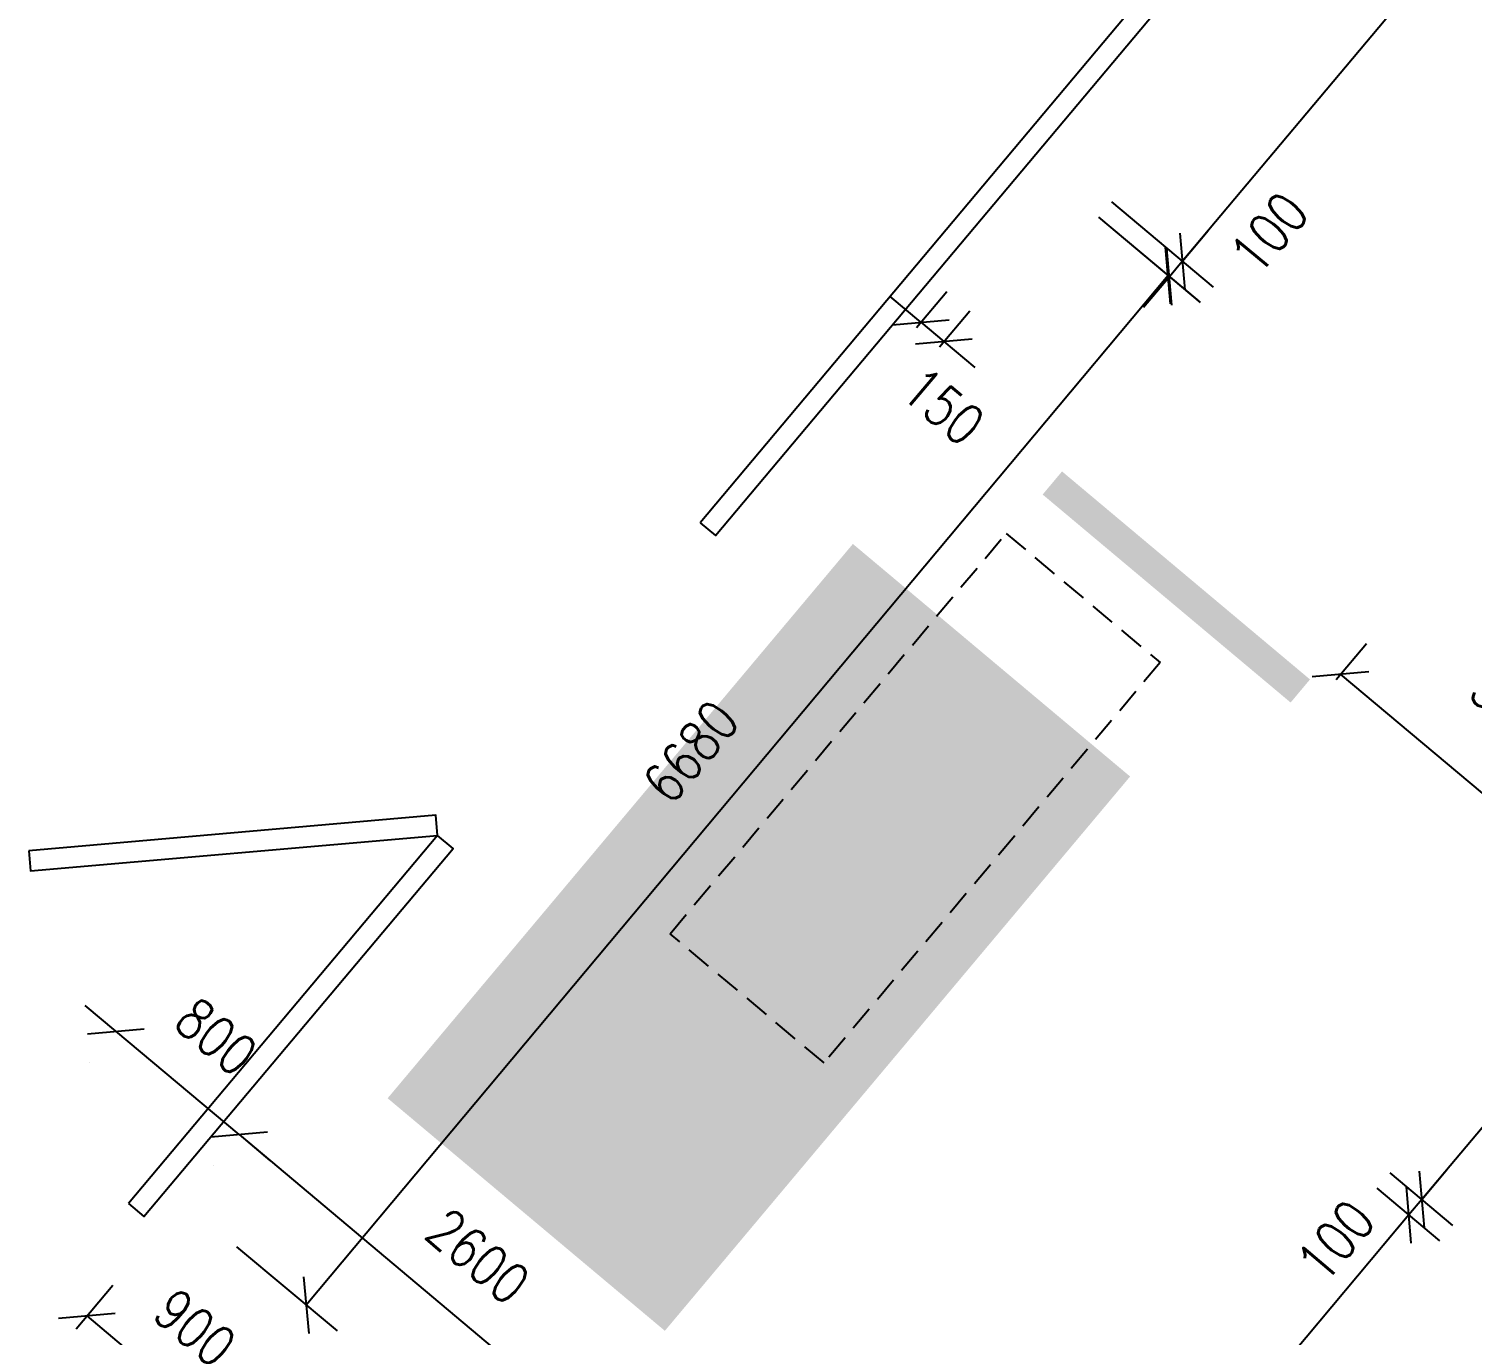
# Model space of a CAD drawing. Header units: millimetres. Extents: x 833220848 to 834439174, y 817676276 to 818025844.
# Drawn here: x 834224976 to 834232155, y 817929958 to 817936457 of the extents above; entities that cross this region are included whole.
import ezdxf

# ---------------------------------------------------------------- set-up
doc = ezdxf.new("R2010")
doc.units = ezdxf.units.MM
doc.header["$LTSCALE"] = 1000
doc.header["$MEASUREMENT"] = 0
doc.linetypes.add('HIDDEN2', pattern=[0.1875, 0.125, -0.0625])
for name, color, linetype in [('3B52X_GBP_amendmentC', 150, 'Continuous'), ('MGD064_C051', 51, 'Continuous'), ('MGD064_C097', 97, 'Continuous'), ('VPA050_Marks', 1, 'Continuous')]:
    doc.layers.add(name, color=color, linetype=linetype)
doc.layers.add('VPA031_Dimension GF', color=6, linetype='Continuous', lineweight=13)
doc.styles.add('RLP-SIMPLEX', font='SIMPLEX.shx', dxfattribs={"width": 0.8})
doc.dimstyles.new('VP-SIMPLEX_D200', dxfattribs={"dimscale": 200, "dimtxt": 1, "dimasz": 1, "dimexe": 1, "dimexo": 1, "dimgap": 1, "dimtad": 1, "dimdec": 1, "dimdsep": 46, "dimtxsty": 'RLP-SIMPLEX', "dimblk": 'OBLIQUE', "dimcen": 1, "dimclrd": 1, "dimclre": 1, "dimclrt": 256, "dimadec": 1, "dimazin": 2, "dimtfac": 1, "dimtdec": 1, "dimtix": 1, "dimtmove": 2, "dimatfit": 1, "dimfxl": 0, "dimtolj": 1, "dimtzin": 0, "dimarcsym": 0})

# ---------------------------------------------------------------- blocks, each defined once
blk = doc.blocks.new('_Oblique')
at = {"color": 0, "linetype": 'ByBlock', "lineweight": -2}
blk.add_line((-0.5, -0.5), (0.5, 0.5), dxfattribs=at)
blk = doc.blocks.new('*D82')
at = {"layer": 'VPA031_Dimension GF', "color": 1, "lineweight": -2}
for p, q in [((834235278, 817941456.6), (834235783.8, 817941032.1)), ((834235630.6, 817941160.7), (834230713.2, 817935300.4)), ((834230360.6, 817935596.3), (834230866.5, 817935171.9))]:
    blk.add_line(p, q, dxfattribs=at)
at = {"layer": 'VPA031_Dimension GF', "color": 1, "lineweight": -2, "xscale": 200, "yscale": 200, "zscale": 200}
for p, rotation in [((834235630.6, 817941160.7), 50.00000003183875), ((834230713.2, 817935300.4), 230.0000000318387)]:
    blk.add_blockref('_Oblique', p, dxfattribs=dict(at, rotation=rotation))
at = {"layer": 'VPA031_Dimension GF', "color": 6, "insert": (834232942.1, 817938423.4), "char_height": 200, "attachment_point": 5, "rotation": 50, "style": 'RLP-SIMPLEX'}
blk.add_mtext('\\A1;7650', dxfattribs=at)
blk = doc.blocks.new('*D84')
at = {"layer": 'VPA031_Dimension GF', "color": 1, "lineweight": -2}
for p, q in [((834230360.6, 817935596.3), (834230866.5, 817935171.9)), ((834230296.3, 817935519.7), (834230802.2, 817935095.3)), ((834230713.2, 817935300.4), (834230841.8, 817935453.6)), ((834230713.2, 817935300.4), (834230649, 817935223.8)), ((834230649, 817935223.8), (834230520.4, 817935070.6))]:
    blk.add_line(p, q, dxfattribs=at)
at = {"layer": 'VPA031_Dimension GF', "color": 1, "lineweight": -2, "xscale": 200, "yscale": 200, "zscale": 200}
for p, rotation in [((834230713.2, 817935300.4), 230.0000026342154), ((834230649, 817935223.8), 50.00000263421543)]:
    blk.add_blockref('_Oblique', p, dxfattribs=dict(at, rotation=rotation))
at = {"layer": 'VPA031_Dimension GF', "color": 6, "insert": (834231145.2, 817935441.8), "char_height": 200, "attachment_point": 5, "rotation": 50, "style": 'RLP-SIMPLEX'}
blk.add_mtext('\\A1;100', dxfattribs=at)
blk = doc.blocks.new('*D86')
at = {"layer": 'VPA031_Dimension GF', "color": 1, "lineweight": -2}
for p, q in [((834230296.5, 817935519.9), (834230796.1, 817935101.9)), ((834230642.7, 817935230.2), (834226355.7, 817930107.3)), ((834226009.5, 817930397), (834226509.1, 817929979))]:
    blk.add_line(p, q, dxfattribs=at)
at = {"layer": 'VPA031_Dimension GF', "color": 1, "lineweight": -2, "xscale": 200, "yscale": 200, "zscale": 200}
for p, rotation in [((834230642.7, 817935230.2), 50.0763425325771), ((834226355.7, 817930107.3), 230.0763425325771)]:
    blk.add_blockref('_Oblique', p, dxfattribs=dict(at, rotation=rotation))
at = {"layer": 'VPA031_Dimension GF', "color": 6, "insert": (834228269.1, 817932861.3), "char_height": 200, "attachment_point": 5, "rotation": 50.07634, "style": 'RLP-SIMPLEX'}
blk.add_mtext('\\A1;6680', dxfattribs=at)
blk = doc.blocks.new('*D92')
at = {"layer": 'VPA031_Dimension GF', "color": 1, "lineweight": -2}
for p, q in [((834231478.4, 817933219.8), (834231629.2, 817933399.4)), ((834233798.7, 817931317.9), (834231500.6, 817933246.2)), ((834233776.6, 817931291.4), (834233927.3, 817931471.1))]:
    blk.add_line(p, q, dxfattribs=at)
at = {"layer": 'VPA031_Dimension GF', "color": 1, "lineweight": -2, "xscale": 200, "yscale": 200, "zscale": 200}
for p, rotation in [((834231500.6, 817933246.2), 139.9999999713167), ((834233798.7, 817931317.9), 319.9999999713168)]:
    blk.add_blockref('_Oblique', p, dxfattribs=dict(at, rotation=rotation))
at = {"layer": 'VPA031_Dimension GF', "color": 6, "insert": (834232400.5, 817933039.6), "char_height": 200, "attachment_point": 5, "rotation": 320, "style": 'RLP-SIMPLEX'}
blk.add_mtext('\\A1;3000', dxfattribs=at)
blk = doc.blocks.new('*D64')
at = {"layer": 'VPA031_Dimension GF', "color": 1, "lineweight": -2}
for p, q in [((834233487.5, 817932842), (834233799.4, 817932580.3)), ((834233646.2, 817932708.8), (834231904.3, 817930632.8)), ((834231745.6, 817930766), (834232057.5, 817930504.3))]:
    blk.add_line(p, q, dxfattribs=at)
at = {"layer": 'VPA031_Dimension GF', "color": 1, "lineweight": -2, "xscale": 200, "yscale": 200, "zscale": 200}
for p, rotation in [((834233646.2, 817932708.8), 50.00000374919846), ((834231904.3, 817930632.8), 230.0000037491984)]:
    blk.add_blockref('_Oblique', p, dxfattribs=dict(at, rotation=rotation))
at = {"layer": 'VPA031_Dimension GF', "color": 6, "insert": (834232545.4, 817931863.7), "char_height": 200, "attachment_point": 5, "rotation": 50, "style": 'RLP-SIMPLEX'}
blk.add_mtext('\\A1;2710', dxfattribs=at)
blk = doc.blocks.new('*D65')
at = {"layer": 'VPA031_Dimension GF', "color": 1, "lineweight": -2}
for p, q in [((834231745.6, 817930766), (834232057.5, 817930504.3)), ((834231904.3, 817930632.8), (834232032.8, 817930786.1)), ((834231681.3, 817930689.4), (834231993.2, 817930427.7)), ((834231904.3, 817930632.8), (834231840, 817930556.2)), ((834231840, 817930556.2), (834231711.4, 817930403))]:
    blk.add_line(p, q, dxfattribs=at)
at = {"layer": 'VPA031_Dimension GF', "color": 1, "lineweight": -2, "xscale": 200, "yscale": 200, "zscale": 200}
for p, rotation in [((834231904.3, 817930632.8), 230.0000024833985), ((834231840, 817930556.2), 50.00000248339851)]:
    blk.add_blockref('_Oblique', p, dxfattribs=dict(at, rotation=rotation))
at = {"layer": 'VPA031_Dimension GF', "color": 6, "insert": (834231475.8, 817930427.8), "char_height": 200, "attachment_point": 5, "rotation": 50, "style": 'RLP-SIMPLEX'}
blk.add_mtext('\\A1;100', dxfattribs=at)
blk = doc.blocks.new('*D66')
at = {"layer": 'VPA031_Dimension GF', "color": 1, "lineweight": -2}
for p, q in [((834231681.3, 817930689.4), (834231993.2, 817930427.7)), ((834231840, 817930556.2), (834229911.6, 817928258.1)), ((834229753, 817928391.3), (834230064.9, 817928129.5))]:
    blk.add_line(p, q, dxfattribs=at)
at = {"layer": 'VPA031_Dimension GF', "color": 1, "lineweight": -2, "xscale": 200, "yscale": 200, "zscale": 200}
for p, rotation in [((834231840, 817930556.2), 50.00000197725146), ((834229911.6, 817928258.1), 230.0000019772515)]:
    blk.add_blockref('_Oblique', p, dxfattribs=dict(at, rotation=rotation))
at = {"layer": 'VPA031_Dimension GF', "color": 6, "insert": (834230646, 817929600), "char_height": 200, "attachment_point": 5, "rotation": 50, "style": 'RLP-SIMPLEX'}
blk.add_mtext('\\A1;3000', dxfattribs=at)
blk = doc.blocks.new('*D102')
at = {"layer": 'VPA031_Dimension GF', "color": 1, "lineweight": -2}
for p, q in [((834229413.1, 817934997.8), (834229259.9, 817935126.4)), ((834229391, 817934971.4), (834229541.7, 817935151)), ((834229505.9, 817934875), (834229656.6, 817935054.6)), ((834229413.1, 817934997.8), (834229528, 817934901.4)), ((834229528, 817934901.4), (834229681.3, 817934772.8))]:
    blk.add_line(p, q, dxfattribs=at)
at = {"layer": 'VPA031_Dimension GF', "color": 1, "lineweight": -2, "xscale": 200, "yscale": 200, "zscale": 200}
for p, rotation in [((834229413.1, 817934997.8), 319.9999987548487), ((834229528, 817934901.4), 139.9999987548487)]:
    blk.add_blockref('_Oblique', p, dxfattribs=dict(at, rotation=rotation))
at = {"layer": 'VPA031_Dimension GF', "color": 6, "insert": (834229524.7, 817934579.2), "char_height": 200, "attachment_point": 5, "rotation": 320, "style": 'RLP-SIMPLEX'}
blk.add_mtext('\\A1;150', dxfattribs=at)
blk = doc.blocks.new('*D138')
at = {"layer": 'VPA031_Dimension GF', "color": 1, "lineweight": -2}
for p, q in [((834226021.7, 817930956.1), (834228013.5, 817929284.9)), ((834225893.2, 817930802.9), (834225893.2, 817930802.9)), ((834227884.9, 817929131.6), (834227884.9, 817929131.6))]:
    blk.add_line(p, q, dxfattribs=at)
at = {"layer": 'VPA031_Dimension GF', "color": 1, "lineweight": -2, "xscale": 200, "yscale": 200, "zscale": 200}
for p, rotation in [((834226021.7, 817930956.1), 140.0000000041778), ((834228013.5, 817929284.9), 320.0000000041778)]:
    blk.add_blockref('_Oblique', p, dxfattribs=dict(at, rotation=rotation))
at = {"layer": 'VPA031_Dimension GF', "color": 6, "insert": (834227210.4, 817930350.3), "char_height": 200, "attachment_point": 5, "rotation": 320, "style": 'RLP-SIMPLEX'}
blk.add_mtext('\\A1;2600', dxfattribs=at)
blk = doc.blocks.new('*D159')
at = {"layer": 'VPA031_Dimension GF', "color": 1, "lineweight": -2, "ltscale": 500}
for p, q in [((834225408.9, 817931470.3), (834225255.7, 817931598.9)), ((834226021.7, 817930956.1), (834225408.9, 817931470.3)), ((834225280.4, 817931317.1), (834225280.3, 817931317.1)), ((834226021.7, 817930956.1), (834226175, 817930827.5)), ((834225893.2, 817930802.9), (834225893.2, 817930802.9))]:
    blk.add_line(p, q, dxfattribs=at)
at = {"layer": 'VPA031_Dimension GF', "color": 1, "lineweight": -2, "ltscale": 500, "xscale": 200, "yscale": 200, "zscale": 200}
for p, rotation in [((834225408.9, 817931470.3), 319.9999999980682), ((834226021.7, 817930956.1), 139.9999999980682)]:
    blk.add_blockref('_Oblique', p, dxfattribs=dict(at, rotation=rotation))
at = {"layer": 'VPA031_Dimension GF', "ltscale": 500, "insert": (834225908.2, 817931443), "char_height": 200, "attachment_point": 5, "rotation": 320, "style": 'RLP-SIMPLEX'}
blk.add_mtext('\\A1;800', dxfattribs=at)
blk = doc.blocks.new('*D281')
at = {"layer": 'VPA031_Dimension GF', "color": 1, "lineweight": -2}
for p, q in [((834225211.5, 817929990.5), (834225393.4, 817930207.2)), ((834225264.8, 817930054), (834225954.3, 817929475.5)), ((834225901, 817929412), (834226082.8, 817929628.8))]:
    blk.add_line(p, q, dxfattribs=at)
at = {"layer": 'VPA031_Dimension GF', "color": 1, "lineweight": -2, "xscale": 200, "yscale": 200, "zscale": 200}
for p, rotation in [((834225264.8, 817930054), 140.0042874467803), ((834225954.3, 817929475.5), 320.0042874467803)]:
    blk.add_blockref('_Oblique', p, dxfattribs=dict(at, rotation=rotation))
at = {"layer": 'VPA031_Dimension GF', "color": 6, "insert": (834225802.4, 817929994.6), "char_height": 200, "attachment_point": 5, "rotation": 320.00429, "style": 'RLP-SIMPLEX'}
blk.add_mtext('\\A1;900', dxfattribs=at)

msp = doc.modelspace()

# ---------------------------------------------------------------- hatches: boundary and pattern name
at = {"layer": 'MGD064_C051'}
msp.add_hatch(color=256, dxfattribs=at).paths.add_polyline_path([(834230115.16, 817934255.39), (834230018.74, 817934140.48), (834231252.07, 817933105.59), (834231348.49, 817933220.5)])
at = {"layer": 'MGD064_C097'}
msp.add_hatch(color=256, dxfattribs=at).paths.add_polyline_path([(834230453.79, 817932737.63), (834229074.91, 817933894.65), (834226760.88, 817931136.89), (834228139.76, 817929979.87)])

# ---------------------------------------------------------------- linework, layer by layer
at = {"layer": '3B52X_GBP_amendmentC', "color": 150, "linetype": 'HIDDEN2'}
msp.add_lwpolyline([(834228165.66, 817931955.4), (834229836.91, 817933947.12), (834230602.96, 817933304.33), (834228931.71, 817931312.62)], close=True, dxfattribs=at)
at = {"layer": 'VPA050_Marks', "ltscale": 500}
for points in [[(834228315.05, 817934000.29), (834228391.87, 817933935.84), (834231098.91, 817937162.4), (834231022.08, 817937226.86)], [(834225472.32, 817930612.46), (834225549.05, 817930548.08), (834227085.99, 817932379.99), (834227009.26, 817932444.36)]]:
    msp.add_lwpolyline(points, close=True, dxfattribs=at)
msp.add_lwpolyline([(834224976.44, 817932367.44), (834224985.16, 817932267.82), (834227009.38, 817932444.27), (834227000.61, 817932544.53), (834224976.44, 817932367.44)], dxfattribs=at)

# ---------------------------------------------------------------- dimensions: what is measured, and where the dimension line sits
at = {"layer": 'VPA031_Dimension GF'}
for p1, p2, distance, picture, middle in [((834235124.74, 817941585.12), (834230207.42, 817935724.88), 660.32, '*D82', (834232942.1, 817938423.39)), ((834230143.14, 817935648.28), (834225856.13, 817930525.38), 651.37, '*D86', (834228269.1, 817932861.33)), ((834233334.34, 817932970.54), (834231592.39, 817930894.56), 407.16, '*D64', (834232545.45, 817931863.67)), ((834226021.74, 817930956.1), (834228013.46, 817929284.85), 0, '*D138', (834227210.43, 817930350.29)), ((834231528.11, 817930817.95), (834229599.74, 817928519.82), 407.16, '*D66', (834230646.01, 817929600.01)), ((834225082.99, 817929837.28), (834225772.47, 817929258.82), 282.89, '*D281', (834225802.37, 817929994.6))]:
    dim = msp.add_aligned_dim(p1=p1, p2=p2, distance=distance, dimstyle='VP-SIMPLEX_D200', override={"dimclrt": 6}, dxfattribs=at)
    dim.commit()
    dim.dimension.update_dxf_attribs({"geometry": picture, "text_midpoint": middle})
for base, p1, p2, angle, picture, middle in [((834230648.97, 817935223.83), (834230207.42, 817935724.88), (834230143.14, 817935648.28), 230.000003, '*D84', (834231145.23, 817935441.83)), ((834229528.05, 817934901.39), (834229262.42, 817934818.19), (834229377.33, 817934721.77), 319.999999, '*D102', (834229524.71, 817934579.21)), ((834231500.61, 817933246.21), (834233648.02, 817931138.23), (834231349.89, 817933066.59), 140, '*D92', (834232400.5, 817933039.57)), ((834231840.01, 817930556.24), (834231592.39, 817930894.56), (834231528.11, 817930817.95), 230.000002, '*D65', (834231475.8, 817930427.76))]:
    dim = msp.add_linear_dim(base=base, p1=p1, p2=p2, angle=angle, dimstyle='VP-SIMPLEX_D200', override={"dimclrt": 6}, dxfattribs=at)
    dim.commit()
    dim.dimension.update_dxf_attribs({"geometry": picture, "text_midpoint": middle, "dimtype": 161})
at = {"layer": 'VPA031_Dimension GF', "ltscale": 500}
dim = msp.add_aligned_dim(p1=(834226021.74, 817930956.1), p2=(834225408.91, 817931470.33), distance=0, dimstyle='VP-SIMPLEX_D200', dxfattribs=at)
dim.commit()
dim.dimension.update_dxf_attribs({"geometry": '*D159', "text_midpoint": (834225908.16, 817931443.03)})

doc.saveas('drawing.dxf')
